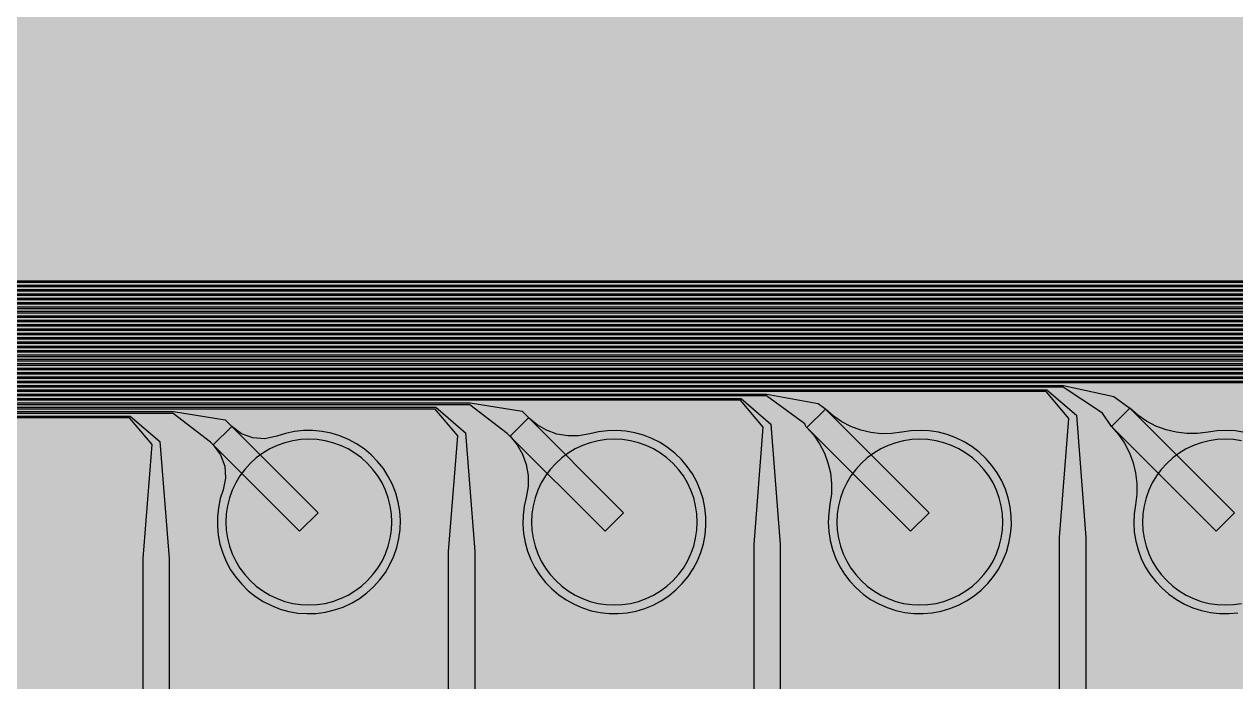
# Model space of a CAD drawing. Header units: metres. Extents: x -7220 to 10980, y -29667 to 1833.
# Drawn here: x -5383 to -3995, y -23226 to -22472 of the extents above; entities that cross this region are included whole.
import ezdxf

# ---------------------------------------------------------------- set-up
doc = ezdxf.new("R2010")
doc.units = ezdxf.units.M
for name, color, linetype in [('Metal1', 4, 'CONTINUOUS'), ('Polyimide', 7, 'CONTINUOUS'), ('Polyimide_Negative', 5, 'CONTINUOUS')]:
    doc.layers.add(name, color=color, linetype=linetype)

msp = doc.modelspace()

# ---------------------------------------------------------------- hatches: boundary and pattern name
at = {"layer": 'Polyimide'}
msp.add_hatch(color=7, dxfattribs=at).paths.add_polyline_path([(4099.4, -13861.6), (4142.6, -14152.8), (4214.2, -14438.4), (4313.4, -14715.5), (4439.2, -14981.7), (4590.6, -15234.2), (4766, -15470.7), (4963.7, -15688.8), (5181.8, -15886.5), (5418.3, -16061.9), (5670.8, -16213.3), (5936.9, -16339.1), (6214.1, -16438.3), (6499.7, -16509.9), (6790.9, -16553.1), (7085, -16567.5), (9980.4, -16567.5), (10058.8, -16571.4), (10136.4, -16582.9), (10212.6, -16601.9), (10286.5, -16628.4), (10357.5, -16662), (10424.8, -16702.3), (10487.9, -16749.1), (10546.1, -16801.8), (10598.8, -16860), (10645.6, -16923), (10685.9, -16990.4), (10719.5, -17061.4), (10745.9, -17135.3), (10765, -17211.4), (10776.5, -17289.1), (10780.4, -17367.5), (10780.4, -21957.3), (10741.6, -22012.9), (10706, -22070.6), (10673.6, -22130.1), (10644.5, -22191.4), (10618.9, -22254.2), (10596.8, -22318.2), (10578.3, -22383.5), (10563.4, -22449.6), (10552.2, -22516.5), (10544.7, -22583.8), (10541, -22651.5), (10541, -22719.3), (10544.7, -22787), (10552.2, -22854.4), (10563.4, -22921.2), (10578.3, -22987.4), (10596.8, -23052.6), (10618.9, -23116.7), (10644.5, -23179.5), (10673.6, -23240.7), (10706, -23300.3), (10741.6, -23357.9), (10780.4, -23413.5), (10780.4, -28667.5), (10776.5, -28745.9), (10765, -28823.6), (10745.9, -28899.7), (10719.5, -28973.6), (10685.9, -29044.6), (10645.6, -29112), (10598.8, -29175), (10546.1, -29233.2), (10487.9, -29285.9), (10424.8, -29332.7), (10357.5, -29373), (10286.5, -29406.6), (10212.6, -29433.1), (10136.4, -29452.1), (10058.8, -29463.6), (9980.4, -29467.5), (-6219.6, -29467.5), (-6298, -29463.6), (-6375.7, -29452.1), (-6451.9, -29433.1), (-6525.8, -29406.6), (-6596.7, -29373), (-6664.1, -29332.7), (-6727.1, -29285.9), (-6785.3, -29233.2), (-6838, -29175), (-6884.8, -29112), (-6925.2, -29044.6), (-6958.7, -28973.6), (-6985.2, -28899.7), (-7004.3, -28823.6), (-7015.8, -28745.9), (-7019.6, -28667.5), (-7019.6, -23426.3), (-6979.4, -23370.1), (-6942.3, -23311.6), (-6908.7, -23251.2), (-6878.5, -23189), (-6851.8, -23125.1), (-6828.8, -23059.9), (-6809.5, -22993.4), (-6794, -22926), (-6782.4, -22857.8), (-6774.6, -22789.1), (-6770.7, -22720), (-6770.7, -22650.8), (-6774.6, -22581.8), (-6782.4, -22513), (-6794, -22444.8), (-6809.5, -22377.4), (-6828.8, -22311), (-6851.8, -22245.7), (-6878.5, -22181.9), (-6908.7, -22119.7), (-6942.3, -22059.2), (-6979.4, -22000.8), (-7019.6, -21944.5), (-7019.6, -17367.5), (-7015.8, -17289.1), (-7004.3, -17211.4), (-6985.2, -17135.3), (-6958.7, -17061.4), (-6925.2, -16990.4), (-6884.8, -16923), (-6838, -16860), (-6785.3, -16801.8), (-6727.1, -16749.1), (-6664.1, -16702.3), (-6596.7, -16662), (-6525.8, -16628.4), (-6451.9, -16601.9), (-6375.7, -16582.9), (-6298, -16571.4), (-6219.6, -16567.5), (-3314, -16567.5), (-3019.9, -16553.1), (-2728.7, -16509.9), (-2443.1, -16438.3), (-2165.9, -16339.1), (-1899.8, -16213.3), (-1647.3, -16061.9), (-1410.8, -15886.5), (-1192.7, -15688.8), (-995, -15470.7), (-819.6, -15234.2), (-668.2, -14981.7), (-542.4, -14715.5), (-443.2, -14438.4), (-371.6, -14152.8), (-328.4, -13861.6), (-314, -13567.5), (-314, -13373.5), (-317.5, -13328.1), (-327.7, -13283.8), (-344.6, -13241.5), (-367.6, -13202.3), (-396.4, -13167), (-430.1, -13136.5), (-468, -13111.4), (-509.3, -13092.3), (-509.3, -13092.3), (-578.2, -13061.3), (-642.2, -13021.2), (-700.3, -12973), (-751.3, -12917.3), (-794.4, -12855.3), (-828.7, -12788.1), (-853.7, -12716.8), (-868.9, -12642.8), (-874, -12567.5), (-868.9, -12492.2), (-853.7, -12418.2), (-828.7, -12346.9), (-794.4, -12279.7), (-751.3, -12217.7), (-700.3, -12162), (-642.2, -12113.8), (-578.2, -12073.7), (-509.3, -12042.7), (-509.3, -12042.7), (-468, -12023.6), (-430.1, -11998.5), (-396.4, -11968), (-367.6, -11932.7), (-344.6, -11893.5), (-327.7, -11851.2), (-317.5, -11806.9), (-314, -11761.5), (-314, -11074.3), (-317.5, -11028.9), (-327.7, -10984.6), (-344.6, -10942.4), (-367.6, -10903.1), (-396.4, -10867.8), (-430.1, -10837.3), (-468, -10812.2), (-509.3, -10793.2), (-509.3, -10793.2), (-578.2, -10762.1), (-642.2, -10722.1), (-700.3, -10673.8), (-751.3, -10618.1), (-794.4, -10556.1), (-828.7, -10488.9), (-853.7, -10417.6), (-868.9, -10343.7), (-874, -10268.3), (-868.9, -10193), (-853.7, -10119), (-828.7, -10047.8), (-794.4, -9980.5), (-751.3, -9918.5), (-700.3, -9862.9), (-642.2, -9814.6), (-578.2, -9774.6), (-509.3, -9743.5), (-509.3, -9743.5), (-468, -9724.5), (-430.1, -9699.4), (-396.4, -9668.8), (-367.6, -9633.5), (-344.6, -9594.3), (-327.7, -9552), (-317.5, -9507.7), (-314, -9462.4), (-314, -8775.1), (-317.5, -8729.8), (-327.7, -8685.5), (-344.6, -8643.2), (-367.6, -8604), (-396.4, -8568.7), (-430.1, -8538.1), (-468, -8513), (-509.3, -8494), (-509.3, -8494), (-578.2, -8462.9), (-642.2, -8422.9), (-700.3, -8374.6), (-751.3, -8319), (-794.4, -8257), (-828.7, -8189.7), (-853.7, -8118.5), (-868.9, -8044.5), (-874, -7969.2), (-868.9, -7893.8), (-853.7, -7819.9), (-828.7, -7748.6), (-794.4, -7681.4), (-751.3, -7619.4), (-700.3, -7563.7), (-642.2, -7515.4), (-578.2, -7475.4), (-509.3, -7444.3), (-509.3, -7444.3), (-468, -7425.3), (-430.1, -7400.2), (-396.4, -7369.7), (-367.6, -7334.4), (-344.6, -7295.1), (-327.7, -7252.9), (-317.5, -7208.6), (-314, -7163.2), (-314, -6476), (-317.5, -6430.6), (-327.7, -6386.3), (-344.6, -6344), (-367.6, -6304.8), (-396.4, -6269.5), (-430.1, -6239), (-468, -6213.9), (-509.3, -6194.8), (-509.3, -6194.8), (-578.2, -6163.8), (-642.2, -6123.7), (-700.3, -6075.5), (-751.3, -6019.8), (-794.4, -5957.8), (-828.7, -5890.6), (-853.7, -5819.3), (-868.9, -5745.3), (-874, -5670), (-868.9, -5594.7), (-853.7, -5520.7), (-828.7, -5449.4), (-794.4, -5382.2), (-751.3, -5320.2), (-700.3, -5264.5), (-642.2, -5216.3), (-578.2, -5176.2), (-509.3, -5145.2), (-509.3, -5145.2), (-468, -5126.1), (-430.1, -5101), (-396.4, -5070.5), (-367.6, -5035.2), (-344.6, -4996), (-327.7, -4953.7), (-317.5, -4909.4), (-314, -4864), (-314, 380), (-314, 1532.5), (-269, 1532.5), (-268.8, 1525.6), (-268.1, 1518.8), (-267, 1512), (-265.4, 1505.3), (-263.4, 1498.7), (-261, 1492.3), (-258.2, 1486.1), (-254.9, 1480), (-251.3, 1474.2), (-247.3, 1468.6), (-242.9, 1463.3), (-238.2, 1458.3), (-233.2, 1453.6), (-227.9, 1449.2), (-222.3, 1445.2), (-216.5, 1441.6), (-210.4, 1438.3), (-204.2, 1435.5), (-197.8, 1433.1), (-191.2, 1431.1), (-184.5, 1429.5), (-177.7, 1428.4), (-170.9, 1427.7), (-164, 1427.5), (-157.1, 1427.7), (-150.3, 1428.4), (-143.5, 1429.5), (-136.8, 1431.1), (-130.2, 1433.1), (-123.8, 1435.5), (-117.6, 1438.3), (-111.5, 1441.6), (-105.7, 1445.2), (-100.1, 1449.2), (-94.8, 1453.6), (-89.8, 1458.3), (-85.1, 1463.3), (-80.7, 1468.6), (-76.7, 1474.2), (-73.1, 1480), (-69.8, 1486.1), (-67, 1492.3), (-64.6, 1498.7), (-62.6, 1505.3), (-61, 1512), (-59.9, 1518.8), (-59.2, 1525.6), (-59, 1532.5), (1786, 1532.5), (3835, 1532.5), (3835.2, 1539), (3835.9, 1545.6), (3836.9, 1552), (3838.4, 1558.4), (3840.3, 1564.6), (3842.6, 1570.8), (3845.3, 1576.7), (3848.4, 1582.5), (3851.9, 1588.1), (3855.7, 1593.4), (3859.8, 1598.4), (3864.3, 1603.2), (3869.1, 1607.7), (3874.1, 1611.8), (3879.4, 1615.6), (3885, 1619.1), (3890.8, 1622.2), (3896.7, 1624.9), (3902.9, 1627.2), (3909.1, 1629.1), (3915.5, 1630.6), (3921.9, 1631.6), (3928.5, 1632.3), (3935, 1632.5), (3941.5, 1632.3), (3948.1, 1631.6), (3954.5, 1630.6), (3960.9, 1629.1), (3967.1, 1627.2), (3973.3, 1624.9), (3979.2, 1622.2), (3985, 1619.1), (3990.6, 1615.6), (3995.9, 1611.8), (4000.9, 1607.7), (4005.7, 1603.2), (4010.2, 1598.4), (4014.3, 1593.4), (4018.1, 1588.1), (4021.6, 1582.5), (4024.7, 1576.7), (4027.4, 1570.8), (4029.7, 1564.6), (4031.6, 1558.4), (4033.1, 1552), (4034.1, 1545.6), (4034.8, 1539), (4035, 1532.5), (4085, 1532.5), (4085, 380), (4085, 330), (4085, -4864), (4088.5, -4909.4), (4098.7, -4953.7), (4115.6, -4996), (4138.6, -5035.2), (4167.4, -5070.5), (4201.1, -5101), (4239, -5126.1), (4280.3, -5145.2), (4280.3, -5145.2), (4349.2, -5176.2), (4413.2, -5216.3), (4471.3, -5264.5), (4522.3, -5320.2), (4565.4, -5382.2), (4599.7, -5449.4), (4624.7, -5520.7), (4639.9, -5594.7), (4645, -5670), (4639.9, -5745.3), (4624.7, -5819.3), (4599.7, -5890.6), (4565.4, -5957.8), (4522.3, -6019.8), (4471.3, -6075.5), (4413.2, -6123.7), (4349.2, -6163.8), (4280.3, -6194.8), (4239, -6213.9), (4201.1, -6239), (4167.4, -6269.5), (4138.6, -6304.8), (4115.6, -6344), (4098.7, -6386.3), (4088.5, -6430.6), (4085, -6476), (4085, -13567.5), (4099.4, -13861.6)])

# ---------------------------------------------------------------- linework, layer by layer
at = {"layer": 'Metal1'}
for points in [[(1558.9, -18191.7), (1558.9, -25377.9), (1528.3, -25408.5), (-6017.5, -25408.5), (-6048.1, -25377.9), (-6048.1, -22796.6), (-6017.5, -22766), (21.9, -22766), (69.5, -22789.8), (128.8, -22884.6), (206.2, -23035.7), (179.5, -23049.3), (102.1, -22898.3), (61.2, -22797.5), (21.4, -22768), (-6016.7, -22768), (-6046.1, -22797.4), (-6046.1, -25377.1), (-6016.7, -25406.5), (1527.5, -25406.5), (1556.9, -25377.1), (1556.9, -18191.7)], [(1553.9, -18191.7), (1553.9, -25372.9), (1523.3, -25403.5), (-6012.5, -25403.5), (-6043.1, -25372.9), (-6043.1, -22801.6), (-6012.5, -22771), (-11.7, -22771), (21.8, -22800.4), (32.9, -22964.2), (32.9, -23782.5), (2.9, -23782.5), (2.9, -22964.2), (14, -22803.6), (-12.5, -22773), (-6011.7, -22773), (-6041.1, -22802.4), (-6041.1, -25372.1), (-6011.7, -25401.5), (1522.5, -25401.5), (1551.9, -25372.1), (1551.9, -18191.7)], [(1548.9, -18191.7), (1548.9, -25367.9), (1518.3, -25398.5), (-6007.5, -25398.5), (-6038.1, -25367.9), (-6038.1, -22806.6), (-6007.5, -22776), (-328.1, -22776), (-279.9, -22799.4), (-223.6, -22885.6), (-143.9, -23035.5), (-170.4, -23049.5), (-250.1, -22899.7), (-288.6, -22807.6), (-328.6, -22778), (-6006.7, -22778), (-6036.1, -22807.4), (-6036.1, -25367.1), (-6006.7, -25396.5), (1517.5, -25396.5), (1546.9, -25367.1), (1546.9, -18191.7)], [(1543.9, -18191.7), (1543.9, -25362.9), (1513.3, -25393.5), (-6002.5, -25393.5), (-6033.1, -25362.9), (-6033.1, -22811.6), (-6002.5, -22781), (-361.7, -22781), (-328.2, -22810.4), (-317.1, -22972.2), (-317.1, -23782.5), (-347.1, -23782.5), (-347.1, -22972.2), (-336.1, -22813.6), (-362.5, -22783), (-6001.7, -22783), (-6031.1, -22812.4), (-6031.1, -25362.1), (-6001.7, -25391.5), (1512.5, -25391.5), (1541.9, -25362.1), (1541.9, -18191.7)], [(1538.9, -18191.7), (1538.9, -25357.9), (1508.3, -25388.5), (-5997.5, -25388.5), (-6028.1, -25357.9), (-6028.1, -22816.6), (-5997.5, -22786), (-678.1, -22786), (-629.3, -22808.9), (-576.1, -22886.7), (-494, -23035.2), (-520.3, -23049.8), (-602.3, -22901.2), (-638.3, -22817.6), (-678.6, -22788), (-5996.7, -22788), (-6026.1, -22817.4), (-6026.1, -25357.1), (-5996.7, -25386.5), (1507.5, -25386.5), (1536.9, -25357.1), (1536.9, -18191.7)], [(1533.9, -18191.7), (1533.9, -25352.9), (1503.3, -25383.5), (-5992.5, -25383.5), (-6023.1, -25352.9), (-6023.1, -22821.6), (-5992.5, -22791), (-711.7, -22791), (-678.2, -22820.4), (-667.1, -22980.2), (-667.1, -23782.5), (-697.1, -23782.5), (-697.1, -22980.2), (-686.1, -22823.6), (-712.5, -22793), (-5991.7, -22793), (-6021.1, -22822.4), (-6021.1, -25352.1), (-5991.7, -25381.5), (1502.5, -25381.5), (1531.9, -25352.1), (1531.9, -18191.7)], [(1528.9, -18191.7), (1528.9, -25347.9), (1498.3, -25378.5), (-5987.5, -25378.5), (-6018.1, -25347.9), (-6018.1, -22826.6), (-5987.5, -22796), (-1028.1, -22796), (-978.7, -22818.3), (-928.7, -22887.9), (-844.1, -23035), (-870.1, -23050), (-954.7, -22902.9), (-988, -22827.7), (-1028.6, -22798), (-5986.7, -22798), (-6016.1, -22827.4), (-6016.1, -25347.1), (-5986.7, -25376.5), (1497.5, -25376.5), (1526.9, -25347.1), (1526.9, -18191.7)], [(1523.9, -18191.7), (1523.9, -25342.9), (1493.3, -25373.5), (-5982.5, -25373.5), (-6013.1, -25342.9), (-6013.1, -22831.6), (-5982.5, -22801), (-1061.7, -22801), (-1028.1, -22830.3), (-1017.1, -22988.2), (-1017.1, -23782.5), (-1047.1, -23782.5), (-1047.1, -22988.2), (-1036.1, -22833.7), (-1062.5, -22803), (-5981.7, -22803), (-6011.1, -22832.4), (-6011.1, -25342.1), (-5981.7, -25371.5), (1492.5, -25371.5), (1521.9, -25342.1), (1521.9, -18191.7)], [(1518.9, -18191.7), (1518.9, -25337.9), (1488.3, -25368.5), (-5977.5, -25368.5), (-6008.1, -25337.9), (-6008.1, -22836.6), (-5977.5, -22806), (-1378.1, -22806), (-1328, -22827.7), (-1281.5, -22889.2), (-1194.3, -23034.8), (-1220, -23050.2), (-1307.3, -22904.7), (-1337.8, -22837.7), (-1378.6, -22808), (-5976.7, -22808), (-6006.1, -22837.4), (-6006.1, -25337.1), (-5976.7, -25366.5), (1487.5, -25366.5), (1516.9, -25337.1), (1516.9, -18191.7)], [(1513.9, -18191.7), (1513.9, -25332.9), (1483.3, -25363.5), (-5972.5, -25363.5), (-6003.1, -25332.9), (-6003.1, -22841.6), (-5972.5, -22811), (-1411.7, -22811), (-1378.1, -22840.3), (-1367.1, -22996.2), (-1367.1, -23782.5), (-1397.1, -23782.5), (-1397.1, -22996.2), (-1386.1, -22843.7), (-1412.5, -22813), (-5971.7, -22813), (-6001.1, -22842.4), (-6001.1, -25332.1), (-5971.7, -25361.5), (1482.5, -25361.5), (1511.9, -25332.1), (1511.9, -18191.7)], [(1508.9, -18191.7), (1508.9, -25327.9), (1478.3, -25358.5), (-5967.5, -25358.5), (-5998.1, -25327.9), (-5998.1, -22846.6), (-5967.5, -22816), (-1728.1, -22816), (-1677.3, -22837), (-1634.5, -22890.7), (-1544.4, -23034.5), (-1569.8, -23050.5), (-1659.9, -22906.6), (-1687.5, -22847.8), (-1728.6, -22818), (-5966.7, -22818), (-5996.1, -22847.4), (-5996.1, -25327.1), (-5966.7, -25356.5), (1477.5, -25356.5), (1506.9, -25327.1), (1506.9, -18191.7)], [(1503.9, -18191.7), (1503.9, -25322.9), (1473.3, -25353.5), (-5962.5, -25353.5), (-5993.1, -25322.9), (-5993.1, -22851.6), (-5962.5, -22821), (-1761.7, -22821), (-1728.1, -22850.3), (-1717.1, -23004.2), (-1717.1, -23782.5), (-1747.1, -23782.5), (-1747.1, -23004.2), (-1736.2, -22853.7), (-1762.5, -22823), (-5961.7, -22823), (-5991.1, -22852.4), (-5991.1, -25322.1), (-5961.7, -25351.5), (1472.5, -25351.5), (1501.9, -25322.1), (1501.9, -18191.7)], [(1498.9, -18191.7), (1498.9, -25317.9), (1468.3, -25348.5), (-5957.5, -25348.5), (-5988.1, -25317.9), (-5988.1, -22856.6), (-5957.5, -22826), (-2078.1, -22826), (-2026.5, -22846.3), (-1987.6, -22892.3), (-1894.6, -23034.3), (-1919.7, -23050.7), (-2012.7, -22908.8), (-2037.3, -22857.9), (-2078.6, -22828), (-5956.7, -22828), (-5986.1, -22857.4), (-5986.1, -25317.1), (-5956.7, -25346.5), (1467.5, -25346.5), (1496.9, -25317.1), (1496.9, -18191.7)], [(1493.9, -18191.7), (1493.9, -25312.9), (1463.3, -25343.5), (-5952.5, -25343.5), (-5983.1, -25312.9), (-5983.1, -22861.6), (-5952.5, -22831), (-2111.7, -22831), (-2078, -22860.3), (-2067.1, -23012.2), (-2067.1, -23782.5), (-2097.1, -23782.5), (-2097.1, -23012.2), (-2086.2, -22863.7), (-2112.5, -22833), (-5951.7, -22833), (-5981.1, -22862.4), (-5981.1, -25312.1), (-5951.7, -25341.5), (1462.5, -25341.5), (1491.9, -25312.1), (1491.9, -18191.7)], [(1488.9, -18191.7), (1488.9, -25307.9), (1458.3, -25338.5), (-5947.5, -25338.5), (-5978.1, -25307.9), (-5978.1, -22866.6), (-5947.5, -22836), (-2428.1, -22836), (-2375.7, -22855.4), (-2340.9, -22894.1), (-2244.8, -23034), (-2269.5, -23051), (-2365.6, -22911.1), (-2387, -22868.1), (-2428.6, -22838), (-5946.7, -22838), (-5976.1, -22867.4), (-5976.1, -25307.1), (-5946.7, -25336.5), (1457.5, -25336.5), (1486.9, -25307.1), (1486.9, -18191.7)], [(1483.9, -18191.7), (1483.9, -25302.9), (1453.3, -25333.5), (-5942.5, -25333.5), (-5973.1, -25302.9), (-5973.1, -22871.6), (-5942.5, -22841), (-2461.7, -22841), (-2428, -22870.3), (-2417.1, -23020.2), (-2417.1, -23782.5), (-2447.1, -23782.5), (-2447.1, -23020.2), (-2436.2, -22873.7), (-2462.5, -22843), (-5941.7, -22843), (-5971.1, -22872.4), (-5971.1, -25302.1), (-5941.7, -25331.5), (1452.5, -25331.5), (1481.9, -25302.1), (1481.9, -18191.7)], [(1478.9, -18191.7), (1478.9, -25297.9), (1448.3, -25328.5), (-5937.5, -25328.5), (-5968.1, -25297.9), (-5968.1, -22876.6), (-5937.5, -22846), (-2778.1, -22846), (-2724.8, -22864.4), (-2694.3, -22896.1), (-2595, -23033.7), (-2619.3, -23051.3), (-2718.7, -22913.7), (-2736.7, -22878.3), (-2778.6, -22848), (-5936.7, -22848), (-5966.1, -22877.4), (-5966.1, -25297.1), (-5936.7, -25326.5), (1447.5, -25326.5), (1476.9, -25297.1), (1476.9, -18191.7)], [(1473.9, -18191.7), (1473.9, -25292.9), (1443.3, -25323.5), (-5932.5, -25323.5), (-5963.1, -25292.9), (-5963.1, -22881.6), (-5932.5, -22851), (-2811.7, -22851), (-2778, -22880.3), (-2767.1, -23028.2), (-2767.1, -23782.5), (-2797.1, -23782.5), (-2797.1, -23028.2), (-2786.3, -22883.7), (-2812.5, -22853), (-5931.7, -22853), (-5961.1, -22882.4), (-5961.1, -25292.1), (-5931.7, -25321.5), (1442.5, -25321.5), (1471.9, -25292.1), (1471.9, -18191.7)], [(1468.9, -18191.7), (1468.9, -25287.9), (1438.3, -25318.5), (-5927.5, -25318.5), (-5958.1, -25287.9), (-5958.1, -22886.6), (-5927.5, -22856), (-3128.1, -22856), (-3073.9, -22873.2), (-3048, -22898.4), (-2945.2, -23033.4), (-2969.1, -23051.6), (-3071.9, -22916.6), (-3086.5, -22888.5), (-3128.6, -22858), (-5926.7, -22858), (-5956.1, -22887.4), (-5956.1, -25287.1), (-5926.7, -25316.5), (1437.5, -25316.5), (1466.9, -25287.1), (1466.9, -18191.7)], [(1463.9, -18191.7), (1463.9, -25282.9), (1433.3, -25313.5), (-5922.5, -25313.5), (-5953.1, -25282.9), (-5953.1, -22891.6), (-5922.5, -22861), (-3161.7, -22861), (-3127.9, -22890.3), (-3117.1, -23036.2), (-3117.1, -23782.5), (-3147.1, -23782.5), (-3147.1, -23036.2), (-3136.3, -22893.7), (-3162.5, -22863), (-5921.7, -22863), (-5951.1, -22892.4), (-5951.1, -25282.1), (-5921.7, -25311.5), (1432.5, -25311.5), (1461.9, -25282.1), (1461.9, -18191.7)], [(1458.9, -18191.7), (1458.9, -25277.9), (1428.3, -25308.5), (-5917.5, -25308.5), (-5948.1, -25277.9), (-5948.1, -22896.6), (-5917.5, -22866), (-3512.4, -22866), (-3456.6, -22881), (-3416.5, -22911.9), (-3296.5, -23031.9), (-3317.7, -23053.1), (-3437.7, -22933.1), (-3466.2, -22895.4), (-3512.8, -22868), (-5916.7, -22868), (-5946.1, -22897.4), (-5946.1, -25277.1), (-5916.7, -25306.5), (1427.5, -25306.5), (1456.9, -25277.1), (1456.9, -18191.7)], [(1453.9, -18191.7), (1453.9, -25272.9), (1423.3, -25303.5), (-5912.5, -25303.5), (-5943.1, -25272.9), (-5943.1, -22901.6), (-5912.5, -22871), (-3511.7, -22871), (-3477.9, -22900.3), (-3467.1, -23044.2), (-3467.1, -23782.5), (-3497.1, -23782.5), (-3497.1, -23044.2), (-3486.3, -22903.7), (-3512.5, -22873), (-5911.7, -22873), (-5941.1, -22902.4), (-5941.1, -25272.1), (-5911.7, -25301.5), (1422.5, -25301.5), (1451.9, -25272.1), (1451.9, -18191.7)], [(1448.9, -18191.7), (1448.9, -25267.9), (1418.3, -25298.5), (-5907.5, -25298.5), (-5938.1, -25267.9), (-5938.1, -22906.6), (-5907.5, -22876), (-3852.4, -22876), (-3795.9, -22890), (-3766.5, -22911.9), (-3646.5, -23031.9), (-3667.7, -23053.1), (-3787.7, -22933.1), (-3806.9, -22906.4), (-3852.8, -22878), (-5906.7, -22878), (-5936.1, -22907.4), (-5936.1, -25267.1), (-5906.7, -25296.5), (1417.5, -25296.5), (1446.9, -25267.1), (1446.9, -18191.7)], [(1443.9, -18191.7), (1443.9, -25262.9), (1413.3, -25293.5), (-5902.5, -25293.5), (-5933.1, -25262.9), (-5933.1, -22911.6), (-5902.5, -22881), (-3861.7, -22881), (-3827.9, -22910.2), (-3817.1, -23052.2), (-3817.1, -23782.5), (-3847.1, -23782.5), (-3847.1, -23052.2), (-3836.4, -22913.8), (-3862.5, -22883), (-5901.7, -22883), (-5931.1, -22912.4), (-5931.1, -25262.1), (-5901.7, -25291.5), (1412.5, -25291.5), (1441.9, -25262.1), (1441.9, -18191.7)], [(1438.9, -18191.7), (1438.9, -25257.9), (1408.3, -25288.5), (-5897.5, -25288.5), (-5928.1, -25257.9), (-5928.1, -22916.6), (-5897.5, -22886), (-4192.4, -22886), (-4135, -22898.7), (-4116.5, -22911.9), (-3996.5, -23031.9), (-4017.7, -23053.1), (-4137.7, -22933.1), (-4147.8, -22917.8), (-4192.8, -22888), (-5896.7, -22888), (-5926.1, -22917.4), (-5926.1, -25257.1), (-5896.7, -25286.5), (1407.5, -25286.5), (1436.9, -25257.1), (1436.9, -18191.7)], [(1433.9, -18191.7), (1433.9, -25252.9), (1403.3, -25283.5), (-5892.5, -25283.5), (-5923.1, -25252.9), (-5923.1, -22921.6), (-5892.5, -22891), (-4211.7, -22891), (-4177.8, -22920.2), (-4167.1, -23060.2), (-4167.1, -23782.5), (-4197.1, -23782.5), (-4197.1, -23060.2), (-4186.4, -22923.8), (-4212.5, -22893), (-5891.7, -22893), (-5921.1, -22922.4), (-5921.1, -25252.1), (-5891.7, -25281.5), (1402.5, -25281.5), (1431.9, -25252.1), (1431.9, -18191.7)], [(1428.9, -18191.7), (1428.9, -25247.9), (1398.3, -25278.5), (-5887.5, -25278.5), (-5918.1, -25247.9), (-5918.1, -22926.6), (-5887.5, -22896), (-4532.4, -22896), (-4473.7, -22906.7), (-4466.5, -22911.9), (-4346.5, -23031.9), (-4367.7, -23053.1), (-4487.7, -22933.1), (-4489.1, -22929.8), (-4532.8, -22898), (-5886.7, -22898), (-5916.1, -22927.4), (-5916.1, -25247.1), (-5886.7, -25276.5), (1397.5, -25276.5), (1426.9, -25247.1), (1426.9, -18191.7)], [(1423.9, -18191.7), (1423.9, -25242.9), (1393.3, -25273.5), (-5882.5, -25273.5), (-5913.1, -25242.9), (-5913.1, -22931.6), (-5882.5, -22901), (-4561.7, -22901), (-4527.8, -22930.2), (-4517.1, -23068.2), (-4517.1, -23782.5), (-4547.1, -23782.5), (-4547.1, -23068.2), (-4536.5, -22933.8), (-4562.5, -22903), (-5881.7, -22903), (-5911.1, -22932.4), (-5911.1, -25242.1), (-5881.7, -25271.5), (1392.5, -25271.5), (1421.9, -25242.1), (1421.9, -18191.7)], [(1418.9, -18191.7), (1418.9, -25237.9), (1388.3, -25268.5), (-5877.5, -25268.5), (-5908.1, -25237.9), (-5908.1, -22936.6), (-5877.5, -22906), (-4872.4, -22906), (-4812.9, -22915.5), (-4696.5, -23031.9), (-4717.7, -23053.1), (-4829.9, -22940.9), (-4872.8, -22908), (-5876.7, -22908), (-5906.1, -22937.4), (-5906.1, -25237.1), (-5876.7, -25266.5), (1387.5, -25266.5), (1416.9, -25237.1), (1416.9, -18191.7)], [(1413.9, -18191.7), (1413.9, -25232.9), (1383.3, -25263.5), (-5872.5, -25263.5), (-5903.1, -25232.9), (-5903.1, -22941.6), (-5872.5, -22911), (-4911.7, -22911), (-4877.8, -22940.2), (-4867.1, -23076.2), (-4867.1, -23782.5), (-4897.1, -23782.5), (-4897.1, -23076.2), (-4886.5, -22943.8), (-4912.5, -22913), (-5871.7, -22913), (-5901.1, -22942.4), (-5901.1, -25232.1), (-5871.7, -25261.5), (1382.5, -25261.5), (1411.9, -25232.1), (1411.9, -18191.7)], [(1408.9, -18191.7), (1408.9, -25227.9), (1378.3, -25258.5), (-5867.5, -25258.5), (-5898.1, -25227.9), (-5898.1, -22946.6), (-5867.5, -22916), (-5212.4, -22916), (-5152.9, -22925.5), (-5046.5, -23031.9), (-5067.7, -23053.1), (-5169.9, -22950.9), (-5212.8, -22918), (-5866.7, -22918), (-5896.1, -22947.4), (-5896.1, -25227.1), (-5866.7, -25256.5), (1377.5, -25256.5), (1406.9, -25227.1), (1406.9, -18191.7)], [(1403.9, -18191.7), (1403.9, -25222.9), (1373.3, -25253.5), (-5862.5, -25253.5), (-5893.1, -25222.9), (-5893.1, -22951.6), (-5862.5, -22921), (-5261.7, -22921), (-5227.7, -22950.2), (-5217.1, -23084.2), (-5217.1, -23782.5), (-5247.1, -23782.5), (-5247.1, -23084.2), (-5236.5, -22953.8), (-5262.5, -22923), (-5861.7, -22923), (-5891.1, -22952.4), (-5891.1, -25222.1), (-5861.7, -25251.5), (1372.5, -25251.5), (1401.9, -25222.1), (1401.9, -18191.7)], [(-3985.3, -22939.8), (-3995.6, -22938.1), (-4006.1, -22937.5), (-4016.6, -22937.9), (-4026.9, -22939.4), (-4039, -22941), (-4051.2, -22941), (-4063.3, -22939.6), (-4075.1, -22936.8), (-4086.6, -22932.5), (-4097.4, -22926.9), (-4107.4, -22920), (-4116.5, -22911.9), (-4137.7, -22933.1), (-4137.7, -22933.1), (-4129.7, -22942.2), (-4122.8, -22952.3), (-4117.1, -22963.1), (-4112.8, -22974.5), (-4110, -22986.3), (-4108.6, -22998.4), (-4108.7, -23010.6), (-4110.2, -23022.7), (-4111.7, -23033.1), (-4112.1, -23043.5), (-4111.5, -23054), (-4109.8, -23064.3), (-4107.1, -23074.5), (-4103.5, -23084.3), (-4098.8, -23093.7), (-4093.3, -23102.6), (-4086.8, -23110.8), (-4079.6, -23118.4), (-4071.7, -23125.3), (-4063.1, -23131.3), (-4054, -23136.5), (-4044.4, -23140.7), (-4034.4, -23143.9), (-4024.2, -23146.1), (-4013.8, -23147.3), (-4003.3, -23147.4), (-3992.8, -23146.5)]]:
    msp.add_lwpolyline(points, dxfattribs=at)
for points in [[(-4486.6, -22934.2), (-4478.7, -22943.1), (-4472, -22953), (-4466.5, -22963.6), (-4462.4, -22974.7), (-4459.6, -22986.3), (-4458.3, -22998.2), (-4458.5, -23010.1), (-4460.1, -23021.9), (-4461.6, -23032.3), (-4462.1, -23042.8), (-4461.6, -23053.3), (-4460, -23063.7), (-4457.3, -23073.9), (-4453.7, -23083.7), (-4449.1, -23093.2), (-4443.6, -23102.1), (-4437.2, -23110.4), (-4430, -23118.1), (-4422.1, -23125), (-4413.5, -23131.1), (-4404.3, -23136.3), (-4394.7, -23140.5), (-4384.7, -23143.8), (-4374.5, -23146.1), (-4364, -23147.3), (-4353.5, -23147.4), (-4343, -23146.6), (-4332.7, -23144.6), (-4322.6, -23141.7), (-4312.9, -23137.7), (-4303.6, -23132.8), (-4294.8, -23127), (-4286.7, -23120.4), (-4279.3, -23112.9), (-4272.6, -23104.8), (-4266.8, -23096), (-4261.9, -23086.7), (-4258, -23077), (-4255, -23066.9), (-4253.1, -23056.6), (-4252.2, -23046.1), (-4252.4, -23035.6), (-4253.6, -23025.2), (-4255.8, -23014.9), (-4259.1, -23004.9), (-4263.3, -22995.3), (-4268.5, -22986.1), (-4274.6, -22977.6), (-4281.5, -22969.6), (-4289.2, -22962.4), (-4297.5, -22956.1), (-4306.5, -22950.5), (-4315.9, -22945.9), (-4325.8, -22942.3), (-4335.9, -22939.7), (-4346.3, -22938.1), (-4356.8, -22937.5), (-4367.3, -22938), (-4377.7, -22939.5), (-4389.5, -22941.2), (-4401.5, -22941.3), (-4413.3, -22940), (-4424.9, -22937.3), (-4436.1, -22933.1), (-4446.7, -22927.6), (-4456.5, -22920.9), (-4465.4, -22913), (-4486.6, -22934.2)], [(-4826.6, -22944.2), (-4818.5, -22953.9), (-4812.2, -22964.9), (-4808, -22976.7), (-4805.8, -22989.2), (-4805.9, -23001.8), (-4808.3, -23014.3), (-4810.6, -23024.4), (-4811.8, -23034.7), (-4812.1, -23045.1), (-4811.3, -23055.5), (-4809.5, -23065.8), (-4806.7, -23075.8), (-4802.9, -23085.5), (-4798.2, -23094.8), (-4792.6, -23103.5), (-4786.1, -23111.7), (-4778.9, -23119.2), (-4770.9, -23125.9), (-4762.3, -23131.8), (-4753.2, -23136.8), (-4743.7, -23140.9), (-4733.7, -23144.1), (-4723.5, -23146.2), (-4713.2, -23147.3), (-4702.8, -23147.4), (-4692.4, -23146.5), (-4682.2, -23144.5), (-4672.2, -23141.5), (-4662.6, -23137.6), (-4653.4, -23132.7), (-4644.7, -23126.9), (-4636.7, -23120.3), (-4629.3, -23113), (-4622.7, -23104.9), (-4616.9, -23096.3), (-4612, -23087.1), (-4608.1, -23077.4), (-4605.1, -23067.4), (-4603.2, -23057.2), (-4602.2, -23046.9), (-4602.3, -23036.4), (-4603.4, -23026.1), (-4605.5, -23015.9), (-4608.7, -23006), (-4612.8, -22996.4), (-4617.8, -22987.3), (-4623.7, -22978.7), (-4630.4, -22970.8), (-4637.9, -22963.5), (-4646.1, -22957.1), (-4654.8, -22951.4), (-4664.1, -22946.7), (-4673.8, -22942.9), (-4683.8, -22940.1), (-4694.1, -22938.3), (-4704.5, -22937.5), (-4714.9, -22937.8), (-4725.2, -22939.1), (-4735.4, -22941.4), (-4747.8, -22943.7), (-4760.4, -22943.8), (-4772.9, -22941.7), (-4784.8, -22937.4), (-4795.7, -22931.1), (-4805.4, -22923), (-4826.6, -22944.2)], [(-5166.6, -22954.2), (-5158.3, -22965.3), (-5153.5, -22978.3), (-5152.5, -22992.1), (-5155.5, -23005.7), (-5158.7, -23015.7), (-5160.8, -23026.1), (-5162, -23036.6), (-5162, -23047.1), (-5161, -23057.6), (-5159, -23068), (-5155.9, -23078.1), (-5151.9, -23087.8), (-5146.8, -23097.1), (-5140.9, -23105.8), (-5134.1, -23113.9), (-5126.6, -23121.3), (-5118.3, -23127.8), (-5109.4, -23133.5), (-5100, -23138.3), (-5090.2, -23142.2), (-5080, -23145), (-5069.6, -23146.8), (-5059.1, -23147.5), (-5048.6, -23147.2), (-5038.1, -23145.8), (-5027.8, -23143.3), (-5017.9, -23139.9), (-5008.3, -23135.4), (-4999.2, -23130.1), (-4990.7, -23123.8), (-4982.9, -23116.7), (-4975.8, -23108.9), (-4969.5, -23100.4), (-4964.2, -23091.3), (-4959.7, -23081.8), (-4956.3, -23071.8), (-4953.9, -23061.5), (-4952.5, -23051.1), (-4952.1, -23040.5), (-4952.9, -23030), (-4954.7, -23019.6), (-4957.5, -23009.4), (-4961.3, -22999.6), (-4966.1, -22990.2), (-4971.8, -22981.3), (-4978.4, -22973.1), (-4985.7, -22965.5), (-4993.8, -22958.7), (-5002.5, -22952.8), (-5011.8, -22947.8), (-5021.6, -22943.7), (-5031.7, -22940.6), (-5042, -22938.6), (-5052.5, -22937.6), (-5063.1, -22937.7), (-5073.6, -22938.8), (-5083.9, -22941), (-5093.9, -22944.2), (-5107.5, -22947.1), (-5121.3, -22946.1), (-5134.3, -22941.3), (-5145.4, -22933), (-5166.6, -22954.2)]]:
    msp.add_lwpolyline(points, close=True, dxfattribs=at)
at = {"layer": 'Polyimide_Negative'}
for points in [[(-4962.1, -23042.5), (-4962.6, -23033.2), (-4964, -23024), (-4966.2, -23014.9), (-4969.4, -23006.1), (-4973.3, -22997.7), (-4978.1, -22989.7), (-4983.7, -22982.2), (-4989.9, -22975.3), (-4996.9, -22969.1), (-5004.3, -22963.5), (-5012.3, -22958.7), (-5020.8, -22954.7), (-5029.5, -22951.6), (-5038.6, -22949.3), (-5047.8, -22948), (-5057.1, -22947.5), (-5066.4, -22948), (-5075.7, -22949.3), (-5084.7, -22951.6), (-5093.5, -22954.7), (-5101.9, -22958.7), (-5109.9, -22963.5), (-5117.4, -22969.1), (-5124.3, -22975.3), (-5130.6, -22982.2), (-5136.1, -22989.7), (-5140.9, -22997.7), (-5144.9, -23006.1), (-5148, -23014.9), (-5150.3, -23024), (-5151.7, -23033.2), (-5152.1, -23042.5), (-5151.7, -23051.8), (-5150.3, -23061), (-5148, -23070.1), (-5144.9, -23078.9), (-5140.9, -23087.3), (-5136.1, -23095.3), (-5130.6, -23102.8), (-5124.3, -23109.7), (-5117.4, -23115.9), (-5109.9, -23121.5), (-5101.9, -23126.3), (-5093.5, -23130.3), (-5084.7, -23133.4), (-5075.7, -23135.7), (-5066.4, -23137), (-5057.1, -23137.5), (-5047.8, -23137), (-5038.6, -23135.7), (-5029.5, -23133.4), (-5020.8, -23130.3), (-5012.3, -23126.3), (-5004.3, -23121.5), (-4996.9, -23115.9), (-4989.9, -23109.7), (-4983.7, -23102.8), (-4978.1, -23095.3), (-4973.3, -23087.3), (-4969.4, -23078.9), (-4966.2, -23070.1), (-4964, -23061), (-4962.6, -23051.8), (-4962.1, -23042.5)], [(-4612.1, -23042.5), (-4612.6, -23033.2), (-4614, -23024), (-4616.2, -23014.9), (-4619.4, -23006.1), (-4623.3, -22997.7), (-4628.1, -22989.7), (-4633.7, -22982.2), (-4639.9, -22975.3), (-4646.9, -22969.1), (-4654.3, -22963.5), (-4662.3, -22958.7), (-4670.8, -22954.7), (-4679.5, -22951.6), (-4688.6, -22949.3), (-4697.8, -22948), (-4707.1, -22947.5), (-4716.4, -22948), (-4725.7, -22949.3), (-4734.7, -22951.6), (-4743.5, -22954.7), (-4751.9, -22958.7), (-4759.9, -22963.5), (-4767.4, -22969.1), (-4774.3, -22975.3), (-4780.6, -22982.2), (-4786.1, -22989.7), (-4790.9, -22997.7), (-4794.9, -23006.1), (-4798, -23014.9), (-4800.3, -23024), (-4801.7, -23033.2), (-4802.1, -23042.5), (-4801.7, -23051.8), (-4800.3, -23061), (-4798, -23070.1), (-4794.9, -23078.9), (-4790.9, -23087.3), (-4786.1, -23095.3), (-4780.6, -23102.8), (-4774.3, -23109.7), (-4767.4, -23115.9), (-4759.9, -23121.5), (-4751.9, -23126.3), (-4743.5, -23130.3), (-4734.7, -23133.4), (-4725.7, -23135.7), (-4716.4, -23137), (-4707.1, -23137.5), (-4697.8, -23137), (-4688.6, -23135.7), (-4679.5, -23133.4), (-4670.8, -23130.3), (-4662.3, -23126.3), (-4654.3, -23121.5), (-4646.9, -23115.9), (-4639.9, -23109.7), (-4633.7, -23102.8), (-4628.1, -23095.3), (-4623.3, -23087.3), (-4619.4, -23078.9), (-4616.2, -23070.1), (-4614, -23061), (-4612.6, -23051.8), (-4612.1, -23042.5)], [(-4262.1, -23042.5), (-4262.6, -23033.2), (-4264, -23024), (-4266.2, -23014.9), (-4269.4, -23006.1), (-4273.3, -22997.7), (-4278.1, -22989.7), (-4283.7, -22982.2), (-4289.9, -22975.3), (-4296.9, -22969.1), (-4304.3, -22963.5), (-4312.3, -22958.7), (-4320.8, -22954.7), (-4329.5, -22951.6), (-4338.6, -22949.3), (-4347.8, -22948), (-4357.1, -22947.5), (-4366.4, -22948), (-4375.7, -22949.3), (-4384.7, -22951.6), (-4393.5, -22954.7), (-4401.9, -22958.7), (-4409.9, -22963.5), (-4417.4, -22969.1), (-4424.3, -22975.3), (-4430.6, -22982.2), (-4436.1, -22989.7), (-4440.9, -22997.7), (-4444.9, -23006.1), (-4448, -23014.9), (-4450.3, -23024), (-4451.7, -23033.2), (-4452.1, -23042.5), (-4451.7, -23051.8), (-4450.3, -23061), (-4448, -23070.1), (-4444.9, -23078.9), (-4440.9, -23087.3), (-4436.1, -23095.3), (-4430.6, -23102.8), (-4424.3, -23109.7), (-4417.4, -23115.9), (-4409.9, -23121.5), (-4401.9, -23126.3), (-4393.5, -23130.3), (-4384.7, -23133.4), (-4375.7, -23135.7), (-4366.4, -23137), (-4357.1, -23137.5), (-4347.8, -23137), (-4338.6, -23135.7), (-4329.5, -23133.4), (-4320.8, -23130.3), (-4312.3, -23126.3), (-4304.3, -23121.5), (-4296.9, -23115.9), (-4289.9, -23109.7), (-4283.7, -23102.8), (-4278.1, -23095.3), (-4273.3, -23087.3), (-4269.4, -23078.9), (-4266.2, -23070.1), (-4264, -23061), (-4262.6, -23051.8), (-4262.1, -23042.5)]]:
    msp.add_lwpolyline(points, close=True, dxfattribs=at)
msp.add_lwpolyline([(-3988.6, -22949.3), (-3997.8, -22948), (-4007.1, -22947.5), (-4016.4, -22948), (-4025.7, -22949.3), (-4034.7, -22951.6), (-4043.5, -22954.7), (-4051.9, -22958.7), (-4059.9, -22963.5), (-4067.4, -22969.1), (-4074.3, -22975.3), (-4080.6, -22982.2), (-4086.1, -22989.7), (-4090.9, -22997.7), (-4094.9, -23006.1), (-4098, -23014.9), (-4100.3, -23024), (-4101.7, -23033.2), (-4102.1, -23042.5), (-4101.7, -23051.8), (-4100.3, -23061), (-4098, -23070.1), (-4094.9, -23078.9), (-4090.9, -23087.3), (-4086.1, -23095.3), (-4080.6, -23102.8), (-4074.3, -23109.7), (-4067.4, -23115.9), (-4059.9, -23121.5), (-4051.9, -23126.3), (-4043.5, -23130.3), (-4034.7, -23133.4), (-4025.7, -23135.7), (-4016.4, -23137), (-4007.1, -23137.5), (-3997.8, -23137), (-3988.6, -23135.7)], dxfattribs=at)

doc.saveas('drawing.dxf')
